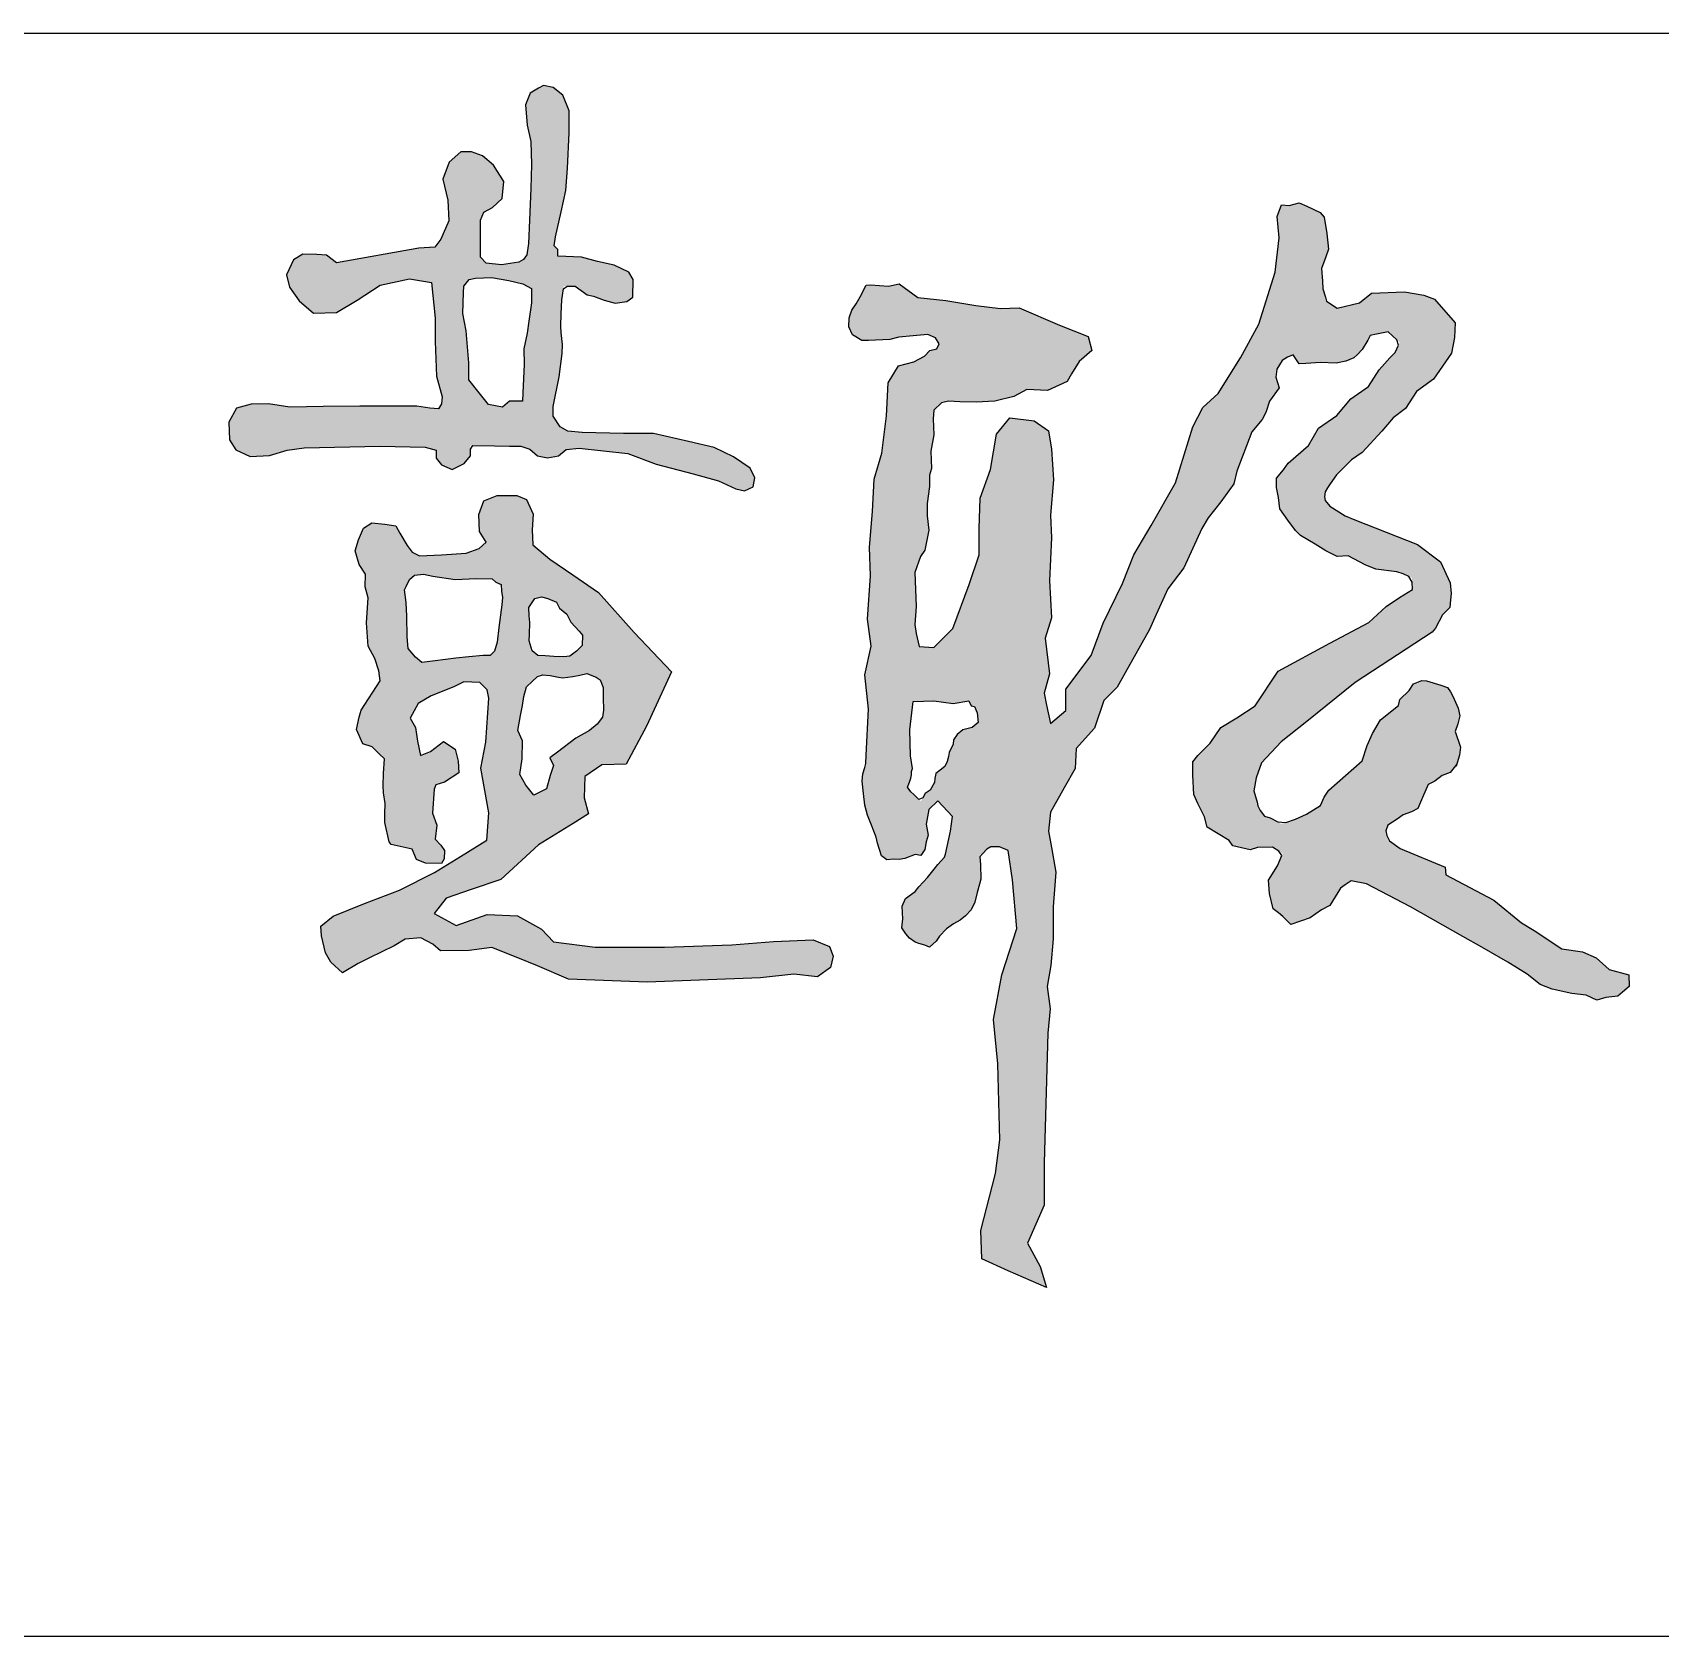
# Model space of a CAD drawing. Extents: x 343352 to 432452, y 769729 to 1078684.
# Drawn here: x 429762 to 430625, y 828488 to 829338 of the extents above; entities that cross this region are included whole.
import ezdxf

# ---------------------------------------------------------------- set-up
doc = ezdxf.new("R2010")
doc.units = 0
doc.header["$LTSCALE"] = 1000
doc.header["$MEASUREMENT"] = 0
doc.layers.add('PUB_TITLE', color=4, linetype='Continuous')

# ---------------------------------------------------------------- blocks, each defined once
blk = doc.blocks.new('A$C3D9F50CE')
h = blk.add_hatch(color=256)
h.paths.add_polyline_path([(140.95, 446.25), (148.9, 446.03), (154.89, 446.1), (159.65, 444.52), (163.66, 440.93), (169.05, 439.87), (174.85, 441.03), (178.97, 444.31), (185.76, 445.11), (211.7, 442.14), (226.6, 436.47), (246.33, 431.34), (259.75, 427.77), (268.83, 423.45), (273.45, 422.49), (278.13, 424.62), (279.04, 429.34), (276.5, 434.4), (267.72, 440.5), (257.45, 445.41), (243.75, 448.53), (225.2, 452.76), (209.32, 452.76), (187.44, 453.29), (179.84, 454.03), (175.82, 456.41), (172.1, 461.92), (172.1, 467.12), (175.22, 482.79), (176.82, 495.22), (176.95, 500), (176.32, 506.29), (176.09, 509.69), (176.19, 516.29), (176.55, 523.61), (177.7, 531), (183.69, 531), (190.04, 526.34), (193.42, 525.69), (199.13, 523.48), (204.96, 521.93), (211.06, 522.71), (214.3, 525.04), (214.48, 534.4), (212.2, 538.34), (204.31, 542.07), (195.59, 543.94), (187.09, 546.22), (174.43, 546.84), (174.43, 550.36), (172.57, 552.34), (173.29, 557.01), (176.26, 570.28), (178.79, 581.62), (179.62, 593.44), (180.49, 612.25), (180.49, 623.81), (177.21, 632.25), (172.09, 636.25), (166.98, 637.39), (164.27, 635.82), (159.82, 633.25), (157.31, 627.02), (158.16, 616.23), (160.15, 607.71), (160.52, 595.37), (160.16, 582.69), (159.45, 565.91), (158.92, 553.55), (157.77, 545.86), (153.9, 543.58), (144.68, 542.31), (136.55, 543.19), (133.55, 546.37), (133.55, 558.55), (133.55, 565.96), (135.31, 570.07), (139.83, 572.67), (144.95, 577.35), (145.81, 586.5), (140.4, 595.1), (134.57, 600.09), (128.74, 602.17), (123.04, 602.17), (116.8, 596.62), (113.46, 587.61), (116.24, 576.51), (116.66, 565.55), (112.49, 555.84), (109.3, 551.54), (100.8, 551.06), (57.08, 543.22), (51.9, 547.31), (46.78, 547.69), (39.37, 547.88), (34.25, 544.85), (30.64, 536.88), (32.16, 530.44), (37.29, 523.23), (44.88, 516.59), (57.22, 516.97), (68.03, 523.42), (80.37, 531.38), (95.93, 534.8), (107.51, 532.9), (109.4, 514), (109.4, 501.57), (110.21, 483.15), (113.71, 470.12), (111.28, 465.97), (106.57, 466.27), (99.7, 467.25), (84.32, 467.25), (69.6, 467.25), (50.09, 467.09), (32.32, 466.76), (21.01, 468.54), (11.94, 468.39), (4.17, 466.26), (0, 458.84), (0.36, 449.41), (3.81, 444.16), (11.41, 440.54), (21.62, 441.19), (31.06, 443.95), (39.96, 445.19), (80.3, 446.01), (104.21, 445.56), (109.96, 444.02), (109.96, 439.72), (112.89, 436.12), (118.44, 433.81), (124.92, 436.89), (128.15, 441.05), (128.15, 446.5)])
h.paths.add_polyline_path([(137.71, 468.24), (132.76, 474.42), (127.27, 481.28), (127.27, 490.19), (125.95, 507.2), (124.1, 516.48), (124.41, 527.61), (124.58, 530.86), (127.52, 534.38), (130.85, 535.16), (139.27, 535.55), (148.47, 533.99), (155.91, 532.23), (160.61, 529.68), (160.61, 522.06), (159.14, 512.33), (158.18, 506.03), (156.49, 497.76), (156.67, 489.46), (155.98, 474.42), (155.77, 469.99), (148.86, 469.99), (145.14, 466.69)], flags=16)
h = blk.add_hatch(color=256)
h.paths.add_polyline_path([(595.17, 215.56), (603.32, 213.97), (626.58, 201.85), (654.42, 186.16), (664.56, 180.4), (678.28, 172.45), (688.61, 166.1), (695.37, 160.73), (701.74, 158.15), (712.27, 155.97), (719.83, 154.97), (725.4, 152.39), (730.17, 153.78), (736.55, 154.43), (739.12, 156.56), (742.69, 159.54), (742.5, 165.86), (731.98, 168.69), (725.1, 174.76), (717.82, 177.99), (706.89, 179.61), (692.33, 189.31), (685.45, 193.35), (670.89, 205.47), (645.4, 218.81), (645, 222.85), (621.15, 232.74), (615.45, 236.85), (613.33, 241.62), (614.66, 245.22), (619.56, 248.38), (622.73, 250.59), (627.15, 252.17), (630.48, 253.91), (631.9, 257.39), (633.01, 259.76), (636.07, 266.73), (639.62, 268.56), (643.52, 271.42), (647.76, 273.02), (651.18, 277.52), (652.61, 282.35), (653.25, 286.45), (650.29, 294.8), (651.7, 298.85), (652.76, 303.16), (651.88, 307.13), (649.06, 313.56), (647.82, 315.93), (646.24, 318.14), (642.8, 319.37), (635.13, 321.75), (632.75, 321.84), (628.22, 320.14), (625.92, 316.56), (621.06, 311.7), (620.29, 308.63), (610.82, 300.96), (606.47, 293.81), (603.66, 287.42), (601.1, 279.23), (583.37, 263.66), (580.87, 260.07), (578.97, 255.67), (571.57, 250.97), (565.77, 248.28), (558.24, 245.86), (552.17, 248.97), (549.27, 249.97), (546, 254.1), (545.36, 257.32), (543.56, 263.3), (544.8, 270.33), (547.7, 278.19), (558.05, 289.36), (571.71, 300.12), (597.39, 320.8), (638.22, 347.42), (640, 349.52), (643.72, 356.64), (647.54, 360.59), (647.92, 364.63), (648.25, 368.03), (647.79, 373.63), (642.52, 384.82), (630.34, 394.03), (597.12, 406.98), (592.01, 409.12), (583.82, 414.34), (581.04, 417.73), (581.35, 421.95), (582.71, 423.99), (584.14, 426.07), (587.41, 430.82), (595.43, 438.84), (601.08, 442.7), (611.48, 453.98), (617.42, 461.1), (623.96, 466.15), (629.9, 475.05), (638.81, 481.58), (648.36, 495.32), (650.03, 503.67), (650.4, 511.46), (639.44, 524.08), (633.68, 526.12), (623.46, 527.98), (605.96, 527.26), (599.64, 522.07), (587.75, 519.28), (582.18, 522.99), (581.62, 525.04), (580.13, 529.49), (579.95, 533.57), (579.39, 540.25), (581.81, 546.56), (583.11, 550.46), (582.36, 558.81), (580.88, 567.53), (578.83, 569.95), (571.77, 573.29), (567.69, 575.14), (562.3, 573.66), (558.21, 574.03), (555.98, 567.92), (557.06, 556.61), (554.9, 538.29), (546.26, 510.7), (536.55, 492.92), (524.69, 474.07), (516.6, 466.53), (511.21, 456.29), (502.04, 426.67), (489.1, 404.04), (479.94, 388.42), (474, 373.34), (463.76, 352.33), (457.29, 335.09), (443.81, 317.31), (443.81, 306), (435.72, 299), (433.56, 308.69), (432.49, 315.16), (435.18, 325.39), (433.02, 344.25), (436.26, 355.02), (435.18, 374.95), (436.26, 397.58), (435.72, 409.43), (437.34, 428.28), (436.26, 444.44), (434.64, 454.14), (427.09, 459.53), (414.15, 461.14), (407.14, 452.52), (403.91, 433.67), (398.52, 418.59), (397.98, 402.43), (397.98, 388.42), (392.58, 372.8), (384.02, 349.45), (373.91, 339.35), (366.16, 339.97), (364.47, 346.71), (363.84, 351.55), (364.47, 361.02), (363.84, 379.13), (366.8, 387.63), (369.12, 391), (371.23, 401.53), (370.38, 409.11), (370.38, 415.64), (371.65, 424.69), (371.65, 430.65), (372.7, 434.23), (372.28, 443.49), (373.97, 452.18), (373.54, 460.6), (373.97, 465.23), (377.97, 469.02), (381.76, 469.87), (387.66, 469.66), (396.3, 469.44), (406.21, 469.87), (416.33, 472.39), (423.28, 476.18), (434.24, 475.55), (444.57, 480.39), (446.88, 484.39), (450.89, 490.92), (457.63, 496.82), (455.74, 504.18), (440.56, 510.29), (419.12, 519.5), (409.23, 519), (396.16, 520.68), (380.23, 523.36), (365.48, 524.86), (355.43, 532.23), (349.9, 530.89), (340.34, 531.56), (338, 531.39), (333.84, 523.3), (330.38, 518.17), (329.05, 514.19), (328.91, 509.33), (330.68, 505.13), (335.69, 502.04), (339.23, 502.04), (350.59, 502.63), (355.3, 503.95), (362.97, 504.54), (370.79, 505.28), (374.77, 503.51), (376.68, 500.42), (375.5, 497.62), (371.82, 496.88), (368.87, 493.79), (363.27, 490.84), (355.23, 488.64), (349.67, 479.66), (348.81, 462.13), (346.24, 442.46), (342.2, 428.58), (341.4, 411.47), (339.8, 392.5), (340.33, 377.26), (338.73, 354.45), (340.6, 340.01), (337.39, 324.78), (339.26, 306.6), (337.93, 282.28), (337.81, 277.54), (336.31, 272.3), (335.97, 268.46), (336.64, 261.94), (337.31, 255.76), (338.65, 250.41), (340.82, 245.23), (343.33, 238.88), (344, 235.7), (346.18, 228.85), (349.02, 226.85), (352.7, 227.18), (355.55, 227.01), (358.56, 227.52), (364.08, 229.69), (366.92, 229.02), (369.09, 232.2), (369.76, 236.37), (370.93, 239.88), (369.83, 245.74), (371.27, 253.49), (375.95, 257.98), (383.78, 249.82), (382.76, 242), (379.9, 228.57), (376.02, 224.26), (374.03, 221.87), (370.57, 217.49), (365.91, 212.43), (363.92, 209.91), (358.86, 206.19), (357.13, 202.2), (357.26, 198.61), (357.4, 195.42), (356.87, 190.64), (359.13, 187.58), (360.99, 185.32), (364.05, 183.06), (365.91, 182.4), (369.1, 181.6), (371.63, 180.54), (375.22, 183.59), (376.95, 186.25), (380.55, 190.11), (384.4, 192.76), (387.86, 194.76), (390.66, 197.02), (393.72, 200.34), (395.71, 204.33), (396.91, 209.38), (398.11, 213.9), (398.77, 216.55), (398.64, 224.26), (398.27, 228.45), (403.23, 233.71), (408.68, 233.71), (413.39, 231.79), (415.63, 216.11), (417.88, 190.36), (410.03, 165.72), (405.55, 142.21), (407.79, 118.69), (408.91, 78.38), (406.67, 60.47), (398.82, 30.23), (399.36, 15.19), (413.39, 8.96), (433.57, 0), (430.21, 11.2), (423.48, 23.52), (432.45, 43.67), (432.45, 66.07), (434.32, 134.8), (435.51, 147.83), (433.93, 159.67), (435.9, 170.73), (437.09, 184.95), (437.09, 201.92), (438.68, 220.27), (436.31, 233.3), (434.73, 241.99), (435.76, 252.12), (443.03, 264.89), (448.89, 275.19), (449.45, 285.89), (459.04, 296.59), (464.11, 311.23), (471.18, 318.39), (475.39, 325.88), (488.35, 348.97), (491.74, 356.86), (497.94, 370.38), (506.4, 381.64), (515.98, 402.48), (519.36, 408.12), (526.13, 416.57), (532.9, 426.14), (534.59, 432.9), (542.48, 453.74), (548.01, 460.24), (549.99, 463.98), (551.97, 469.92), (557.04, 476.97), (555.28, 482.69), (555.72, 486.87), (558.58, 491.5), (561.45, 493.26), (564.53, 494.58), (567.62, 489.74), (571.14, 489.96), (578.86, 490.4), (587.23, 490.18), (592.32, 491.18), (596.54, 492.98), (598.53, 494.7), (601.02, 497.37), (604.12, 502.22), (605.35, 504.82), (608.62, 505.47), (614.87, 506.72), (620.93, 501), (618.62, 495.73), (615.62, 492.98), (610.12, 486.49), (604.37, 477.75), (595.1, 471.17), (587.6, 462.43), (577.85, 455.68), (572.6, 446.44), (561.85, 437.12), (559.35, 433.63), (555.6, 429.13), (555.6, 424.14), (556.6, 418.89), (557.35, 412.9), (561.6, 406.9), (565.6, 401.41), (568.35, 398.66), (576.1, 394.16), (581.85, 390.67), (587.85, 387.67), (593.6, 387.92), (602.6, 383.18), (608.35, 380.93), (620.94, 379.34), (627.43, 376.27), (627.68, 370.17), (620.79, 365.88), (613.79, 361.11), (604.57, 352.54), (583.9, 341.73), (556.55, 326.8), (544.38, 308.46), (534.64, 302.11), (526.09, 296.94), (520.52, 288.6), (513.96, 282.05), (511.17, 278.67), (511.17, 271.72), (511.78, 261.38), (513.98, 256.73), (517.36, 249.58), (518.76, 244.01), (530.49, 237.06), (532.48, 234.28), (541.62, 232.1), (545.6, 233.29), (553.55, 233.49), (558.91, 230.02), (556.14, 223.55), (551.43, 215.95), (551.83, 209), (553.81, 200.86), (558.45, 197.22), (563.16, 192.51), (573.5, 196.09), (579.46, 200.26), (583.84, 202.64), (589.6, 211.78), (591.99, 213.57)])
h.paths.add_polyline_path([(397.42, 299.57), (394.16, 296.93), (389.26, 295.68), (386.25, 293.17), (384.37, 290.41), (384.12, 288.16), (381.98, 283.77), (381.24, 279.57), (379.72, 276.22), (377.33, 274.34), (374.95, 272.59), (374.45, 269.96), (374.2, 267.82), (371.93, 263.63), (369.29, 261.88), (367.02, 257.8), (363.27, 261.38), (361.64, 262.88), (359.88, 265.26), (361.01, 267.9), (361.76, 270.15), (362.14, 271.91), (362.14, 273.54), (362.58, 275.2), (361.55, 281.95), (361.19, 295.78), (363.01, 310.7), (373.94, 311.07), (384.14, 309.61), (392.52, 311.07), (393.78, 308.47), (395.41, 308.09), (396.92, 304.71)], flags=16)
h = blk.add_hatch(color=256)
h.paths.add_polyline_path([(108.89, 198.29), (115.37, 206.54), (128.55, 211.03), (144.32, 216.41), (164.26, 234.7), (182.69, 246.1), (190.85, 251.14), (188.52, 259.68), (188.9, 270.93), (197.84, 277.14), (210.66, 277.53), (221.53, 297.71), (234.74, 326.42), (214.93, 347.38), (196.15, 368.5), (182.49, 377.91), (170.19, 386.25), (161.24, 393.83), (160.93, 401.72), (161.39, 410.06), (157.9, 417.8), (152.74, 419.92), (142.26, 419.92), (135.28, 417.19), (132.7, 409.91), (133, 400.81), (136.49, 395.2), (132.85, 391.86), (125.86, 389.28), (112.81, 388.52), (101.12, 387.92), (97.32, 389.89), (94.59, 393.38), (90.8, 400.05), (88.67, 403.84), (82.75, 404.75), (75.92, 405.51), (71.52, 402.63), (68.78, 396.41), (67.11, 390.65), (69.24, 383.37), (72.58, 378.21), (72.4, 371.56), (73.85, 365.77), (73.06, 352.46), (73.85, 340.08), (77.47, 333.57), (79.64, 327.05), (80.37, 321.62), (70.22, 306.06), (69.1, 302.41), (67.69, 295.93), (71.16, 288.3), (76.03, 286.75), (79.79, 283), (82.57, 280.25), (82.05, 272.61), (81.97, 266.21), (82.05, 262.29), (82.89, 256.63), (82.75, 251.12), (82.75, 246.59), (85.02, 236.27), (86.15, 234.85), (97.19, 232.45), (99.6, 226.93), (104.41, 225.09), (112.77, 224.81), (114.32, 227.36), (114.49, 231.68), (112.45, 234.59), (109.54, 237.8), (110.41, 245.08), (108.08, 251.48), (109.16, 266.32), (114.48, 267.95), (121.95, 272.87), (121.59, 279.05), (120.13, 285.43), (113.93, 289.43), (107.01, 284.15), (101.73, 282.15), (100.09, 289.61), (98.99, 296.89), (96.26, 301.81), (100.45, 309.63), (107.37, 313.64), (119.4, 318.55), (124.68, 321.1), (133.06, 320.74), (137.07, 316.92), (137.98, 312.43), (136.39, 289.19), (133.74, 275.45), (137.98, 251.67), (136.88, 237.21), (122.82, 228.54), (109.18, 220.07), (90.57, 210.78), (71.97, 203.55), (55.44, 196.95), (48.82, 191.58), (49.23, 186.42), (51.3, 177.54), (54.2, 172.58), (60.4, 166.8), (68.56, 171.84), (74.7, 174.86), (87.72, 181.26), (93.51, 184.77), (101.78, 185.39), (108.18, 182.08), (112.32, 178.57), (127.41, 178.78), (139.58, 180.32), (153.28, 174.84), (163.8, 170.64), (180.2, 163.5), (221.87, 161.85), (282.01, 164.26), (299.57, 166.16), (312.26, 164.68), (319.03, 169.76), (320.51, 175.67), (318.49, 180.9), (309.88, 184.34), (288.79, 183.48), (266.83, 181.76), (231.1, 180.47), (194.35, 180.4), (172.28, 183.36), (165.82, 190.08), (153.17, 197.08), (137.02, 197.88), (120.6, 191.97)])
h.paths.add_polyline_path([(161.85, 261.13), (157.46, 266.34), (154.44, 272.09), (155.54, 280.32), (155.81, 289.91), (153.34, 295.4), (154.72, 303.35), (155.81, 308.56), (156.47, 313.38), (157.97, 318.52), (160.87, 321.31), (164.73, 325.03), (170.52, 324.42), (174.81, 323.56), (177.17, 323.24), (182.53, 323.99), (186.18, 324.63), (189.93, 325.49), (196.67, 323), (198.62, 318.2), (198.62, 312.85), (198.73, 306.2), (198.19, 302.45), (195.3, 298.7), (191.33, 295.38), (184.14, 291.31), (174.26, 283.88), (170.29, 280.77), (172.28, 276.75), (170.36, 271.55), (168.44, 264.42)], flags=16)
h.paths.add_polyline_path([(102.47, 331.42), (98.97, 334.17), (95.11, 338.77), (94.56, 345.02), (94.37, 356.04), (94, 363.21), (93.26, 370.11), (95.89, 375.36), (98.48, 377.72), (103.19, 378.19), (108.14, 377.24), (120.06, 375.34), (131.2, 376.02), (139.65, 375.68), (141.59, 374.07), (144.39, 372.79), (144.56, 369.25), (145.08, 365.81), (144.85, 361.98), (143.31, 349.94), (142.42, 342.21), (140.93, 337.45), (138.62, 335.08), (134.92, 335.08), (127.3, 334.36), (120.4, 333.7), (109.46, 332.34)], flags=16)
h.paths.add_polyline_path([(163.9, 335.04), (160.88, 337.53), (159.28, 342.85), (159.46, 346.22), (159.62, 352.55), (159.31, 356.16), (159.08, 360.5), (162.3, 365.39), (165.85, 366.28), (169.23, 365.39), (173.85, 363.44), (175.45, 360.25), (179.36, 357.05), (181.49, 352.79), (185.75, 348), (187.6, 345.92), (187.35, 340.37), (184.33, 337.35), (180.96, 334.69), (177.76, 334.33), (172.43, 334.51), (167.81, 334.87)], flags=16)
for p, q in [((159.82, 633.25), (157.31, 627.02)), ((164.27, 635.82), (159.82, 633.25)), ((166.98, 637.39), (164.27, 635.82)), ((172.09, 636.25), (166.98, 637.39)), ((177.21, 632.25), (172.09, 636.25)), ((180.49, 623.81), (177.21, 632.25)), ((157.31, 627.02), (158.16, 616.23)), ((180.49, 612.25), (180.49, 623.81)), ((158.16, 616.23), (160.15, 607.71)), ((160.15, 607.71), (160.52, 595.37)), ((179.62, 593.44), (180.49, 612.25)), ((116.8, 596.62), (113.46, 587.61)), ((123.04, 602.17), (116.8, 596.62)), ((128.74, 602.17), (123.04, 602.17)), ((134.57, 600.09), (128.74, 602.17)), ((140.4, 595.1), (134.57, 600.09)), ((113.46, 587.61), (116.24, 576.51)), ((145.81, 586.5), (140.4, 595.1)), ((160.52, 595.37), (160.16, 582.69)), ((178.79, 581.62), (179.62, 593.44)), ((144.95, 577.35), (145.81, 586.5)), ((160.16, 582.69), (159.45, 565.91)), ((176.26, 570.28), (178.79, 581.62)), ((116.24, 576.51), (116.66, 565.55)), ((133.55, 565.96), (135.31, 570.07)), ((135.31, 570.07), (139.83, 572.67)), ((139.83, 572.67), (144.95, 577.35)), ((173.29, 557.01), (176.26, 570.28)), ((555.98, 567.92), (558.21, 574.03)), ((558.21, 574.03), (562.3, 573.66)), ((562.3, 573.66), (567.69, 575.14)), ((567.69, 575.14), (571.77, 573.29)), ((571.77, 573.29), (578.83, 569.95)), ((578.83, 569.95), (580.88, 567.53)), ((116.66, 565.55), (112.49, 555.84)), ((133.55, 558.55), (133.55, 565.96)), ((159.45, 565.91), (158.92, 553.55)), ((557.06, 556.61), (555.98, 567.92)), ((555.98, 567.92), (555.98, 567.92)), ((580.88, 567.53), (582.36, 558.81)), ((112.49, 555.84), (109.3, 551.54)), ((133.55, 546.37), (133.55, 558.55)), ((158.92, 553.55), (158.01, 547.48)), ((172.57, 552.34), (173.29, 557.01)), ((554.9, 538.29), (557.06, 556.61)), ((582.36, 558.81), (583.11, 550.46)), ((34.25, 544.85), (30.64, 536.88)), ((39.37, 547.88), (34.25, 544.85)), ((46.78, 547.69), (39.37, 547.88)), ((51.9, 547.31), (46.78, 547.69)), ((57.08, 543.22), (51.9, 547.31)), ((100.8, 551.06), (57.08, 543.22)), ((109.3, 551.54), (100.8, 551.06)), ((136.55, 543.19), (133.55, 546.37)), ((156.3, 544.99), (153.9, 543.58)), ((158.01, 547.48), (156.3, 544.99)), ((174.43, 550.36), (172.57, 552.34)), ((174.43, 546.84), (174.43, 550.36)), ((187.09, 546.22), (174.43, 546.84)), ((195.59, 543.94), (187.09, 546.22)), ((204.31, 542.07), (195.59, 543.94)), ((581.81, 546.56), (579.39, 540.25)), ((583.11, 550.46), (581.81, 546.56)), ((30.64, 536.88), (32.16, 530.44)), ((130.85, 535.16), (139.27, 535.55)), ((144.68, 542.31), (136.55, 543.19)), ((139.27, 535.55), (148.47, 533.99)), ((153.9, 543.58), (144.68, 542.31)), ((212.2, 538.34), (204.31, 542.07)), ((214.48, 534.4), (212.2, 538.34)), ((546.26, 510.7), (554.9, 538.29)), ((579.39, 540.25), (579.95, 533.57)), ((32.16, 530.44), (37.29, 523.23)), ((68.03, 523.42), (80.37, 531.38)), ((80.37, 531.38), (95.93, 534.8)), ((95.93, 534.8), (107.51, 532.9)), ((107.51, 532.9), (109.4, 514)), ((124.1, 516.48), (124.41, 527.61)), ((124.41, 527.61), (124.58, 530.86)), ((124.58, 530.86), (127.52, 534.38)), ((127.52, 534.38), (130.85, 535.16)), ((148.47, 533.99), (155.91, 532.23)), ((155.91, 532.23), (160.61, 529.68)), ((160.61, 529.68), (160.61, 522.06)), ((176.55, 523.61), (177.46, 529.45)), ((177.46, 529.45), (179.54, 531)), ((179.54, 531), (183.69, 531)), ((183.69, 531), (190.04, 526.34)), ((214.3, 525.04), (214.48, 534.4)), ((334.81, 525.2), (338, 531.39)), ((338, 531.39), (340.34, 531.56)), ((340.34, 531.56), (349.9, 530.89)), ((349.9, 530.89), (355.43, 532.23)), ((355.43, 532.23), (365.48, 524.86)), ((579.95, 533.57), (580.13, 529.49)), ((580.13, 529.49), (581.62, 525.04)), ((599.64, 522.07), (605.96, 527.26)), ((605.96, 527.26), (623.46, 527.98)), ((623.46, 527.98), (633.68, 526.12)), ((37.29, 523.23), (44.88, 516.59)), ((57.22, 516.97), (68.03, 523.42)), ((160.61, 522.06), (159.14, 512.33)), ((176.19, 516.29), (176.55, 523.61)), ((190.04, 526.34), (193.42, 525.69)), ((193.42, 525.69), (199.13, 523.48)), ((199.13, 523.48), (204.96, 521.93)), ((204.96, 521.93), (211.06, 522.71)), ((211.06, 522.71), (214.3, 525.04)), ((329.05, 514.19), (330.38, 518.17)), ((330.38, 518.17), (332.63, 521.51)), ((332.63, 521.51), (334.81, 525.2)), ((365.48, 524.86), (380.23, 523.36)), ((380.23, 523.36), (396.16, 520.68)), ((396.16, 520.68), (409.23, 519)), ((409.23, 519), (419.12, 519.5)), ((419.12, 519.5), (440.56, 510.29)), ((581.62, 525.04), (582.18, 522.99)), ((582.18, 522.99), (582.18, 522.99)), ((582.18, 522.99), (587.75, 519.28)), ((587.75, 519.28), (599.64, 522.07)), ((587.75, 519.28), (587.75, 519.28)), ((633.68, 526.12), (639.44, 524.08)), ((639.44, 524.08), (650.4, 511.46)), ((44.88, 516.59), (57.22, 516.97)), ((109.4, 514), (109.4, 501.57)), ((125.95, 507.2), (124.1, 516.48)), ((159.14, 512.33), (158.18, 506.03)), ((176.09, 509.69), (176.19, 516.29)), ((176.32, 506.29), (176.09, 509.69)), ((328.91, 509.33), (329.05, 514.19)), ((330.68, 505.13), (328.91, 509.33)), ((440.56, 510.29), (455.74, 504.18)), ((536.55, 492.92), (546.26, 510.7)), ((650.4, 511.46), (650.03, 503.67)), ((109.4, 501.57), (110.21, 483.15)), ((127.27, 490.19), (125.95, 507.2)), ((158.18, 506.03), (156.49, 497.76)), ((158.18, 506.03), (158.18, 506.03)), ((176.95, 500), (176.32, 506.29)), ((335.69, 502.04), (330.68, 505.13)), ((339.23, 502.04), (335.69, 502.04)), ((350.59, 502.63), (339.23, 502.04)), ((355.3, 503.95), (350.59, 502.63)), ((362.97, 504.54), (355.3, 503.95)), ((370.79, 505.28), (362.97, 504.54)), ((374.77, 503.51), (370.79, 505.28)), ((376.68, 500.42), (374.77, 503.51)), ((455.74, 504.18), (457.63, 496.82)), ((604.12, 502.22), (601.02, 497.37)), ((605.35, 504.82), (604.12, 502.22)), ((604.12, 502.22), (604.12, 502.22)), ((608.62, 505.47), (605.35, 504.82)), ((614.87, 506.72), (608.62, 505.47)), ((619.37, 502.47), (614.87, 506.72)), ((614.87, 506.72), (614.87, 506.72)), ((620.37, 499.73), (619.37, 502.47)), ((619.37, 502.47), (619.37, 502.47)), ((650.03, 503.67), (648.36, 495.32)), ((156.49, 497.76), (156.67, 489.46)), ((175.22, 482.79), (176.82, 495.22)), ((176.82, 495.22), (176.95, 500)), ((176.82, 495.22), (176.82, 495.22)), ((176.82, 495.22), (176.82, 495.22)), ((176.82, 495.22), (176.82, 495.22)), ((176.82, 495.22), (176.82, 495.22)), ((176.82, 495.22), (176.82, 495.22)), ((176.82, 495.22), (176.82, 495.22)), ((176.82, 495.22), (176.82, 495.22)), ((176.82, 495.22), (176.82, 495.22)), ((176.82, 495.22), (176.82, 495.22)), ((363.27, 490.84), (368.87, 493.79)), ((368.87, 493.79), (371.82, 496.88)), ((371.82, 496.88), (375.5, 497.62)), ((375.5, 497.62), (376.68, 500.42)), ((457.63, 496.82), (450.89, 490.92)), ((524.69, 474.07), (536.55, 492.92)), ((561.45, 493.26), (558.58, 491.5)), ((564.53, 494.58), (561.45, 493.26)), ((567.62, 489.74), (564.53, 494.58)), ((596.54, 492.98), (592.32, 491.18)), ((598.53, 494.7), (596.54, 492.98)), ((601.02, 497.37), (598.53, 494.7)), ((610.12, 486.49), (615.62, 492.98)), ((615.62, 492.98), (618.62, 495.73)), ((618.62, 495.73), (620.37, 499.73)), ((648.36, 495.32), (638.81, 481.58)), ((127.27, 481.28), (127.27, 490.19)), ((156.67, 489.46), (155.98, 474.42)), ((156.67, 489.46), (156.67, 489.46)), ((349.67, 479.66), (355.23, 488.64)), ((355.23, 488.64), (363.27, 490.84)), ((446.88, 484.39), (444.57, 480.39)), ((450.89, 490.92), (446.88, 484.39)), ((555.72, 486.87), (555.28, 482.69)), ((558.58, 491.5), (555.72, 486.87)), ((571.14, 489.96), (567.62, 489.74)), ((578.86, 490.4), (571.14, 489.96)), ((587.23, 490.18), (578.86, 490.4)), ((592.32, 491.18), (587.23, 490.18)), ((604.37, 477.75), (610.12, 486.49)), ((110.21, 483.15), (113.15, 472.19)), ((132.76, 474.42), (127.27, 481.28)), ((172.1, 467.12), (175.22, 482.79)), ((175.22, 482.79), (175.22, 482.79)), ((175.22, 482.79), (175.22, 482.79)), ((175.22, 482.79), (175.22, 482.79)), ((175.22, 482.79), (175.22, 482.79)), ((175.22, 482.79), (175.22, 482.79)), ((348.81, 462.13), (349.67, 479.66)), ((423.28, 476.18), (416.33, 472.39)), ((434.24, 475.55), (423.28, 476.18)), ((444.57, 480.39), (434.24, 475.55)), ((557.04, 476.97), (551.97, 469.92)), ((555.28, 482.69), (557.04, 476.97)), ((557.04, 476.97), (557.04, 476.97)), ((595.1, 471.17), (604.37, 477.75)), ((629.9, 475.05), (623.96, 466.15)), ((638.81, 481.58), (629.9, 475.05)), ((4.17, 466.26), (0, 458.84)), ((11.94, 468.39), (4.17, 466.26)), ((21.01, 468.54), (11.94, 468.39)), ((32.32, 466.76), (21.01, 468.54)), ((50.09, 467.09), (32.32, 466.76)), ((69.6, 467.25), (50.09, 467.09)), ((84.32, 467.25), (69.6, 467.25)), ((99.7, 467.25), (84.32, 467.25)), ((106.57, 466.27), (99.7, 467.25)), ((111.28, 465.97), (106.57, 466.27)), ((112.78, 468.53), (111.28, 465.97)), ((113.15, 472.19), (112.78, 468.53)), ((137.71, 468.24), (132.76, 474.42)), ((145.14, 466.69), (137.71, 468.24)), ((148.86, 469.99), (145.14, 466.69)), ((155.77, 469.99), (148.86, 469.99)), ((155.98, 474.42), (155.77, 469.99)), ((172.1, 461.92), (172.1, 467.12)), ((377.97, 469.02), (373.97, 465.23)), ((381.76, 469.87), (377.97, 469.02)), ((387.66, 469.66), (381.76, 469.87)), ((396.3, 469.44), (387.66, 469.66)), ((406.21, 469.87), (396.3, 469.44)), ((416.33, 472.39), (406.21, 469.87)), ((511.21, 456.29), (516.6, 466.53)), ((516.6, 466.53), (524.69, 474.07)), ((551.97, 469.92), (549.99, 463.98)), ((587.6, 462.43), (595.1, 471.17)), ((0, 458.84), (0.36, 449.41)), ((175.82, 456.41), (172.1, 461.92)), ((346.24, 442.46), (348.81, 462.13)), ((373.97, 465.23), (373.54, 460.6)), ((373.54, 460.6), (373.97, 452.18)), ((407.14, 452.52), (414.15, 461.14)), ((414.15, 461.14), (427.09, 459.53)), ((427.09, 459.53), (434.64, 454.14)), ((548.01, 460.24), (542.48, 453.74)), ((549.99, 463.98), (548.01, 460.24)), ((577.85, 455.68), (587.6, 462.43)), ((617.42, 461.1), (611.48, 453.98)), ((623.96, 466.15), (617.42, 461.1)), ((0.36, 449.41), (3.81, 444.16)), ((179.84, 454.03), (175.82, 456.41)), ((187.44, 453.29), (179.84, 454.03)), ((209.32, 452.76), (187.44, 453.29)), ((225.2, 452.76), (209.32, 452.76)), ((243.75, 448.53), (225.2, 452.76)), ((373.97, 452.18), (372.28, 443.49)), ((403.91, 433.67), (407.14, 452.52)), ((407.14, 452.52), (407.14, 452.52)), ((434.64, 454.14), (436.26, 444.44)), ((502.04, 426.67), (511.21, 456.29)), ((542.48, 453.74), (534.59, 432.9)), ((572.6, 446.44), (577.85, 455.68)), ((611.48, 453.98), (601.08, 442.7)), ((3.81, 444.16), (11.41, 440.54)), ((11.41, 440.54), (21.62, 441.19)), ((21.62, 441.19), (31.06, 443.95)), ((31.06, 443.95), (39.96, 445.19)), ((39.96, 445.19), (80.3, 446.01)), ((80.3, 446.01), (104.21, 445.56)), ((104.21, 445.56), (109.96, 444.02)), ((109.96, 444.02), (109.96, 439.72)), ((124.92, 436.89), (128.15, 441.05)), ((128.15, 444.44), (129.47, 446.47)), ((128.15, 441.05), (128.15, 444.44)), ((129.47, 446.47), (140.95, 446.25)), ((140.95, 446.25), (148.9, 446.03)), ((148.9, 446.03), (154.89, 446.1)), ((154.89, 446.1), (159.65, 444.52)), ((159.65, 444.52), (163.66, 440.93)), ((163.66, 440.93), (169.05, 439.87)), ((169.05, 439.87), (174.85, 441.03)), ((174.85, 441.03), (178.97, 444.31)), ((178.97, 444.31), (185.76, 445.11)), ((185.76, 445.11), (211.7, 442.14)), ((211.7, 442.14), (226.6, 436.47)), ((257.45, 445.41), (243.75, 448.53)), ((267.72, 440.5), (257.45, 445.41)), ((276.5, 434.4), (267.72, 440.5)), ((342.2, 428.58), (346.24, 442.46)), ((372.28, 443.49), (372.7, 434.23)), ((436.26, 444.44), (437.34, 428.28)), ((561.85, 437.12), (572.6, 446.44)), ((601.08, 442.7), (595.43, 438.84)), ((109.96, 439.72), (112.89, 436.12)), ((112.89, 436.12), (118.44, 433.81)), ((118.44, 433.81), (124.92, 436.89)), ((226.6, 436.47), (246.33, 431.34)), ((279.04, 429.34), (276.5, 434.4)), ((372.7, 434.23), (371.65, 430.65)), ((398.52, 418.59), (403.91, 433.67)), ((534.59, 432.9), (532.9, 426.14)), ((555.6, 429.13), (559.35, 433.63)), ((559.35, 433.63), (561.85, 437.12)), ((595.43, 438.84), (587.41, 430.82)), ((246.33, 431.34), (259.75, 427.77)), ((259.75, 427.77), (268.83, 423.45)), ((268.83, 423.45), (273.45, 422.49)), ((273.45, 422.49), (278.13, 424.62)), ((278.13, 424.62), (279.04, 429.34)), ((341.4, 411.47), (342.2, 428.58)), ((371.65, 424.69), (370.38, 415.64)), ((371.65, 430.65), (371.65, 424.69)), ((437.34, 428.28), (435.72, 409.43)), ((489.1, 404.04), (502.04, 426.67)), ((532.9, 426.14), (526.13, 416.57)), ((555.6, 424.14), (555.6, 429.13)), ((556.6, 418.89), (555.6, 424.14)), ((582.71, 423.99), (581.35, 421.95)), ((584.14, 426.07), (582.71, 423.99)), ((587.41, 430.82), (584.14, 426.07)), ((587.41, 430.82), (587.41, 430.82)), ((132.7, 409.91), (135.28, 417.19)), ((135.28, 417.19), (142.26, 419.92)), ((142.26, 419.92), (152.74, 419.92)), ((152.74, 419.92), (157.9, 417.8)), ((157.9, 417.8), (161.39, 410.06)), ((370.38, 415.64), (370.38, 409.11)), ((397.98, 402.43), (398.52, 418.59)), ((526.13, 416.57), (519.36, 408.12)), ((557.35, 412.9), (556.6, 418.89)), ((581.35, 421.95), (581.15, 419.18)), ((581.15, 419.18), (581.35, 417.34)), ((581.35, 417.34), (583.82, 414.34)), ((133, 400.81), (132.7, 409.91)), ((161.39, 410.06), (160.93, 401.72)), ((339.8, 392.5), (341.4, 411.47)), ((370.38, 409.11), (371.23, 401.53)), ((435.72, 409.43), (436.26, 397.58)), ((519.36, 408.12), (515.98, 402.48)), ((561.6, 406.9), (557.35, 412.9)), ((565.6, 401.41), (561.6, 406.9)), ((583.82, 414.34), (592.01, 409.12)), ((592.01, 409.12), (597.12, 406.98)), ((597.12, 406.98), (630.34, 394.03)), ((68.78, 396.41), (71.52, 402.63)), ((71.52, 402.63), (75.92, 405.51)), ((75.92, 405.51), (82.75, 404.75)), ((82.75, 404.75), (88.67, 403.84)), ((88.67, 403.84), (90.8, 400.05)), ((90.8, 400.05), (94.59, 393.38)), ((136.49, 395.2), (133, 400.81)), ((160.93, 401.72), (161.24, 393.83)), ((371.23, 401.53), (369.12, 391)), ((397.98, 388.42), (397.98, 402.43)), ((436.26, 397.58), (435.18, 374.95)), ((479.94, 388.42), (489.1, 404.04)), ((515.98, 402.48), (506.4, 381.64)), ((568.35, 398.66), (565.6, 401.41)), ((576.1, 394.16), (568.35, 398.66)), ((67.11, 390.65), (68.78, 396.41)), ((69.24, 383.37), (67.11, 390.65)), ((94.59, 393.38), (97.32, 389.89)), ((97.32, 389.89), (101.12, 387.92)), ((101.12, 387.92), (112.81, 388.52)), ((112.81, 388.52), (125.86, 389.28)), ((125.86, 389.28), (132.85, 391.86)), ((132.85, 391.86), (136.49, 395.2)), ((161.24, 393.83), (170.19, 386.25)), ((340.33, 377.26), (339.8, 392.5)), ((369.12, 391), (366.8, 387.63)), ((581.85, 390.67), (576.1, 394.16)), ((587.85, 387.67), (581.85, 390.67)), ((630.34, 394.03), (642.52, 384.82)), ((72.58, 378.21), (69.24, 383.37)), ((170.19, 386.25), (182.49, 377.91)), ((366.8, 387.63), (363.84, 379.13)), ((392.58, 372.8), (397.98, 388.42)), ((474, 373.34), (479.94, 388.42)), ((506.4, 381.64), (497.94, 370.38)), ((506.4, 381.64), (506.4, 381.64)), ((593.6, 387.92), (587.85, 387.67)), ((602.6, 383.18), (593.6, 387.92)), ((608.35, 380.93), (602.6, 383.18)), ((619.4, 379.54), (608.35, 380.93)), ((642.52, 384.82), (647.79, 373.63)), ((72.4, 371.56), (72.58, 378.21)), ((73.85, 365.77), (72.4, 371.56)), ((93.27, 370.01), (94.09, 371.77)), ((94.09, 371.77), (95.89, 375.36)), ((95.89, 375.36), (98.48, 377.72)), ((98.48, 377.72), (103.19, 378.19)), ((103.19, 378.19), (108.14, 377.24)), ((108.14, 377.24), (120.06, 375.34)), ((120.06, 375.34), (131.2, 376.02)), ((131.2, 376.02), (139.65, 375.68)), ((139.65, 375.68), (141.59, 374.07)), ((141.59, 374.07), (144.39, 372.79)), ((144.39, 372.79), (144.56, 369.25)), ((182.49, 377.91), (196.15, 368.5)), ((338.73, 354.45), (340.33, 377.26)), ((363.84, 379.13), (364.47, 361.02)), ((384.02, 349.45), (392.58, 372.8)), ((435.18, 374.95), (436.26, 355.02)), ((463.76, 352.33), (474, 373.34)), ((622.84, 378.44), (619.4, 379.54)), ((625.8, 377.04), (622.84, 378.44)), ((627.52, 373.91), (625.8, 377.04)), ((627.68, 370.17), (627.52, 373.91)), ((647.79, 373.63), (648.25, 368.03)), ((73.06, 352.46), (73.85, 365.77)), ((94, 363.21), (93.27, 370.01)), ((94.37, 356.04), (94, 363.21)), ((144.56, 369.25), (145.08, 365.81)), ((145.08, 365.81), (144.85, 361.98)), ((159.08, 360.5), (162.3, 365.39)), ((162.3, 365.39), (165.85, 366.28)), ((165.85, 366.28), (169.23, 365.39)), ((169.23, 365.39), (173.85, 363.44)), ((173.85, 363.44), (175.45, 360.25)), ((196.15, 368.5), (214.93, 347.38)), ((497.94, 370.38), (491.74, 356.86)), ((613.79, 361.11), (620.79, 365.88)), ((620.79, 365.88), (627.68, 370.17)), ((647.92, 364.63), (647.54, 360.59)), ((648.25, 368.03), (647.92, 364.63)), ((94.56, 345.02), (94.37, 356.04)), ((144.85, 361.98), (143.31, 349.94)), ((159.31, 356.16), (159.08, 360.5)), ((159.62, 352.55), (159.31, 356.16)), ((175.45, 360.25), (179.36, 357.05)), ((179.36, 357.05), (181.49, 352.79)), ((340.6, 340.01), (338.73, 354.45)), ((364.47, 361.02), (363.84, 351.55)), ((436.26, 355.02), (433.02, 344.25)), ((491.74, 356.86), (488.35, 348.97)), ((604.57, 352.54), (613.79, 361.11)), ((643.72, 356.64), (640, 349.52)), ((647.54, 360.59), (643.72, 356.64)), ((73.85, 340.08), (73.06, 352.46)), ((143.31, 349.94), (142.42, 342.21)), ((159.28, 342.85), (159.46, 346.22)), ((159.46, 346.22), (159.62, 352.55)), ((181.49, 352.79), (185.75, 348)), ((185.75, 348), (187.6, 345.92)), ((187.6, 345.92), (187.35, 340.37)), ((214.93, 347.38), (234.74, 326.42)), ((363.84, 351.55), (364.47, 346.71)), ((364.47, 346.71), (366.16, 339.97)), ((373.91, 339.35), (384.02, 349.45)), ((457.29, 335.09), (463.76, 352.33)), ((488.35, 348.97), (475.39, 325.88)), ((583.9, 341.73), (604.57, 352.54)), ((638.22, 347.42), (597.39, 320.8)), ((640, 349.52), (638.22, 347.42)), ((77.47, 333.57), (73.85, 340.08)), ((95.11, 338.77), (94.56, 345.02)), ((98.97, 334.17), (95.11, 338.77)), ((140.93, 337.45), (138.62, 335.08)), ((142.42, 342.21), (140.93, 337.45)), ((160.88, 337.53), (159.28, 342.85)), ((163.9, 335.04), (160.88, 337.53)), ((184.33, 337.35), (180.96, 334.69)), ((187.35, 340.37), (184.33, 337.35)), ((187.35, 340.37), (187.35, 340.37)), ((337.39, 324.78), (340.6, 340.01)), ((366.16, 339.97), (366.16, 339.97)), ((366.16, 339.97), (373.91, 339.35)), ((433.02, 344.25), (435.18, 325.39)), ((556.55, 326.8), (583.9, 341.73)), ((79.64, 327.05), (77.47, 333.57)), ((102.47, 331.42), (98.97, 334.17)), ((109.46, 332.34), (102.47, 331.42)), ((120.4, 333.7), (109.46, 332.34)), ((127.3, 334.36), (120.4, 333.7)), ((134.92, 335.08), (127.3, 334.36)), ((138.62, 335.08), (134.92, 335.08)), ((167.81, 334.87), (163.9, 335.04)), ((172.43, 334.51), (167.81, 334.87)), ((177.76, 334.33), (172.43, 334.51)), ((180.96, 334.69), (177.76, 334.33)), ((443.81, 317.31), (457.29, 335.09)), ((70.22, 306.06), (80.37, 321.62)), ((80.37, 321.62), (79.64, 327.05)), ((124.68, 321.1), (119.4, 318.55)), ((133.06, 320.74), (124.68, 321.1)), ((137.07, 316.92), (133.06, 320.74)), ((157.97, 318.52), (160.87, 321.31)), ((160.87, 321.31), (163.66, 324)), ((163.66, 324), (166.44, 324.85)), ((166.44, 324.85), (170.52, 324.42)), ((170.52, 324.42), (174.81, 323.56)), ((174.81, 323.56), (177.17, 323.24)), ((177.17, 323.24), (182.53, 323.99)), ((182.53, 323.99), (186.18, 324.63)), ((186.18, 324.63), (189.93, 325.49)), ((189.93, 325.49), (194.87, 323.67)), ((194.87, 323.67), (197.01, 322.17)), ((197.01, 322.17), (198.62, 318.2)), ((234.74, 326.42), (221.53, 297.71)), ((339.26, 306.6), (337.39, 324.78)), ((435.18, 325.39), (432.49, 315.16)), ((475.39, 325.88), (471.18, 318.39)), ((544.38, 308.46), (556.55, 326.8)), ((597.39, 320.8), (571.71, 300.12)), ((625.92, 316.56), (628.22, 320.14)), ((628.22, 320.14), (632.75, 321.84)), ((632.75, 321.84), (635.13, 321.75)), ((635.13, 321.75), (642.8, 319.37)), ((107.37, 313.64), (100.45, 309.63)), ((119.4, 318.55), (107.37, 313.64)), ((136.39, 289.19), (137.98, 312.43)), ((137.98, 312.43), (137.07, 316.92)), ((155.81, 308.56), (156.47, 313.38)), ((156.47, 313.38), (157.97, 318.52)), ((198.62, 318.2), (198.62, 312.85)), ((198.62, 312.85), (198.73, 306.2)), ((363.01, 310.7), (373.94, 311.07)), ((373.94, 311.07), (384.14, 309.61)), ((384.14, 309.61), (392.52, 311.07)), ((392.52, 311.07), (393.78, 308.47)), ((432.49, 315.16), (433.56, 308.69)), ((443.81, 306), (443.81, 317.31)), ((464.11, 311.23), (459.04, 296.59)), ((471.18, 318.39), (464.11, 311.23)), ((620.29, 308.63), (621.06, 311.7)), ((621.06, 311.7), (625.92, 316.56)), ((642.8, 319.37), (646.24, 318.14)), ((646.24, 318.14), (647.82, 315.93)), ((647.82, 315.93), (649.06, 313.56)), ((649.06, 313.56), (651.88, 307.13)), ((67.69, 295.93), (69.1, 302.41)), ((69.1, 302.41), (70.22, 306.06)), ((100.45, 309.63), (96.26, 301.81)), ((153.34, 295.4), (154.72, 303.35)), ((154.72, 303.35), (155.81, 308.56)), ((198.19, 302.45), (195.3, 298.7)), ((198.73, 306.2), (198.19, 302.45)), ((337.93, 282.28), (339.26, 306.6)), ((361.19, 295.78), (363.01, 310.7)), ((363.01, 310.7), (363.01, 310.7)), ((393.78, 308.47), (395.41, 308.09)), ((395.41, 308.09), (396.92, 304.71)), ((396.92, 304.71), (397.42, 299.57)), ((433.56, 308.69), (435.72, 299)), ((435.72, 299), (443.81, 306)), ((534.64, 302.11), (544.38, 308.46)), ((610.82, 300.96), (620.29, 308.63)), ((652.76, 303.16), (651.7, 298.85)), ((651.88, 307.13), (652.76, 303.16)), ((71.16, 288.3), (67.69, 295.93)), ((96.26, 301.81), (98.99, 296.89)), ((98.99, 296.89), (100.09, 289.61)), ((155.81, 289.91), (153.34, 295.4)), ((191.33, 295.38), (184.14, 291.31)), ((195.3, 298.7), (191.33, 295.38)), ((221.53, 297.71), (210.66, 277.53)), ((361.55, 281.95), (361.19, 295.78)), ((389.26, 295.68), (386.25, 293.17)), ((394.16, 296.93), (389.26, 295.68)), ((397.42, 299.57), (394.16, 296.93)), ((435.72, 299), (435.72, 299)), ((459.04, 296.59), (449.45, 285.89)), ((459.04, 296.59), (459.04, 296.59)), ((520.52, 288.6), (526.09, 296.94)), ((526.09, 296.94), (534.64, 302.11)), ((571.71, 300.12), (558.05, 289.36)), ((603.66, 287.42), (606.47, 293.81)), ((606.47, 293.81), (610.82, 300.96)), ((651.7, 298.85), (650.29, 294.8)), ((650.29, 294.8), (653.25, 286.45)), ((76.03, 286.75), (71.16, 288.3)), ((79.79, 283), (76.03, 286.75)), ((100.09, 289.61), (101.73, 282.15)), ((107.01, 284.15), (113.93, 289.43)), ((113.93, 289.43), (120.13, 285.43)), ((120.13, 285.43), (121.59, 279.05)), ((133.74, 275.45), (136.39, 289.19)), ((155.54, 280.32), (155.81, 289.91)), ((184.14, 291.31), (174.26, 283.88)), ((384.12, 288.16), (381.98, 283.77)), ((384.37, 290.41), (384.12, 288.16)), ((386.25, 293.17), (384.37, 290.41)), ((449.45, 285.89), (448.89, 275.19)), ((513.96, 282.05), (520.52, 288.6)), ((558.05, 289.36), (547.7, 278.19)), ((601.1, 279.23), (603.66, 287.42)), ((653.25, 286.45), (652.61, 282.35)), ((82.57, 280.25), (79.79, 283)), ((82.05, 272.61), (82.57, 280.25)), ((101.73, 282.15), (107.01, 284.15)), ((121.59, 279.05), (121.95, 272.87)), ((154.44, 272.09), (155.54, 280.32)), ((174.26, 283.88), (170.29, 280.77)), ((170.29, 280.77), (172.28, 276.75)), ((172.28, 276.75), (170.36, 271.55)), ((197.84, 277.14), (188.9, 270.93)), ((210.66, 277.53), (197.84, 277.14)), ((337.31, 275.81), (337.81, 277.82)), ((337.81, 277.82), (337.93, 282.28)), ((362.58, 275.2), (361.55, 281.95)), ((380.97, 278.98), (379.72, 276.22)), ((381.61, 281.64), (380.97, 278.98)), ((381.98, 283.77), (381.61, 281.64)), ((511.17, 278.67), (513.96, 282.05)), ((511.17, 271.72), (511.17, 278.67)), ((547.7, 278.19), (544.8, 270.33)), ((583.37, 263.66), (601.1, 279.23)), ((651.18, 277.52), (647.76, 273.02)), ((652.61, 282.35), (650.87, 276.5)), ((650.87, 276.5), (651.18, 277.52)), ((81.97, 266.21), (82.05, 272.61)), ((82.05, 272.61), (82.05, 272.61)), ((114.48, 267.95), (109.74, 266.49)), ((121.95, 272.87), (114.48, 267.95)), ((137.98, 251.67), (133.74, 275.45)), ((157.46, 266.34), (154.44, 272.09)), ((170.36, 271.55), (168.44, 264.42)), ((188.9, 270.93), (188.52, 259.68)), ((335.97, 268.46), (336.31, 272.3)), ((336.64, 261.94), (335.97, 268.46)), ((336.31, 272.3), (337.31, 275.81)), ((359.88, 265.26), (361.01, 267.9)), ((361.01, 267.9), (361.76, 270.15)), ((361.76, 270.15), (362.14, 271.91)), ((362.14, 273.54), (362.58, 275.2)), ((362.14, 271.91), (362.14, 273.54)), ((374.2, 267.82), (371.93, 263.63)), ((374.45, 269.96), (374.2, 267.82)), ((374.95, 272.59), (374.45, 269.96)), ((377.33, 274.34), (374.95, 272.59)), ((379.72, 276.22), (377.33, 274.34)), ((448.89, 275.19), (443.03, 264.89)), ((511.78, 261.38), (511.17, 271.72)), ((544.8, 270.33), (543.56, 263.3)), ((639.62, 268.56), (636.07, 266.73)), ((643.52, 271.42), (639.62, 268.56)), ((647.76, 273.02), (643.52, 271.42)), ((82.05, 262.29), (81.97, 266.21)), ((82.89, 256.63), (82.05, 262.29)), ((109.01, 264.31), (108.08, 251.48)), ((109.74, 266.49), (109.01, 264.31)), ((161.85, 261.13), (157.46, 266.34)), ((168.44, 264.42), (161.85, 261.13)), ((188.52, 259.68), (190.85, 251.14)), ((337.31, 255.76), (336.64, 261.94)), ((361.64, 262.88), (359.88, 265.26)), ((363.27, 261.38), (361.64, 262.88)), ((366.03, 258.74), (363.27, 261.38)), ((368.04, 259.62), (366.03, 258.74)), ((369.29, 261.88), (368.04, 259.62)), ((371.93, 263.63), (369.29, 261.88)), ((371.93, 263.63), (371.93, 263.63)), ((443.03, 264.89), (435.76, 252.12)), ((513.98, 256.73), (511.78, 261.38)), ((543.56, 263.3), (545.36, 257.32)), ((578.97, 255.67), (580.87, 260.07)), ((580.87, 260.07), (583.37, 263.66)), ((633.01, 259.76), (631.9, 257.39)), ((636.07, 266.73), (633.01, 259.76)), ((82.75, 251.12), (82.89, 256.63)), ((82.75, 246.59), (82.75, 251.12)), ((108.08, 251.48), (110.41, 245.08)), ((136.88, 237.21), (137.98, 251.67)), ((190.85, 251.14), (182.69, 246.1)), ((338.65, 250.41), (337.31, 255.76)), ((340.82, 245.23), (338.65, 250.41)), ((371.27, 253.49), (369.83, 245.74)), ((375.95, 257.98), (371.27, 253.49)), ((371.27, 253.49), (371.27, 253.49)), ((383.78, 249.82), (375.95, 257.98)), ((435.76, 252.12), (434.73, 241.99)), ((517.36, 249.58), (513.98, 256.73)), ((545.36, 257.32), (545.76, 255.32)), ((545.76, 255.32), (546.86, 253.02)), ((546.86, 253.02), (549.27, 249.97)), ((565.77, 248.28), (571.57, 250.97)), ((571.57, 250.97), (578.97, 255.67)), ((622.73, 250.59), (619.56, 248.38)), ((627.15, 252.17), (622.73, 250.59)), ((630.48, 253.91), (627.15, 252.17)), ((631.9, 257.39), (630.48, 253.91)), ((85.02, 236.27), (82.75, 246.59)), ((110.41, 245.08), (109.54, 237.8)), ((182.69, 246.1), (164.26, 234.7)), ((343.33, 238.88), (340.82, 245.23)), ((369.83, 245.74), (370.93, 239.88)), ((380.15, 229.71), (382.76, 242)), ((382.76, 242), (383.78, 249.82)), ((383.78, 249.82), (383.78, 249.82)), ((434.73, 241.99), (436.31, 233.3)), ((518.76, 244.01), (517.36, 249.58)), ((530.49, 237.06), (518.76, 244.01)), ((549.27, 249.97), (552.17, 248.97)), ((552.17, 248.97), (556.27, 246.88)), ((556.27, 246.88), (560.47, 246.58)), ((560.47, 246.58), (565.77, 248.28)), ((614.66, 245.22), (613.56, 242.22)), ((613.56, 242.22), (614.19, 239.69)), ((619.56, 248.38), (614.66, 245.22)), ((86.15, 234.85), (85.02, 236.27)), ((97.19, 232.45), (86.15, 234.85)), ((109.54, 237.8), (112.45, 234.59)), ((112.45, 234.59), (114.49, 231.68)), ((122.82, 228.54), (136.88, 237.21)), ((164.26, 234.7), (144.32, 216.41)), ((344, 235.7), (343.33, 238.88)), ((346.18, 228.85), (344, 235.7)), ((369.76, 236.37), (369.09, 232.2)), ((370.93, 239.88), (369.76, 236.37)), ((404.05, 233.71), (401.96, 232.37)), ((408.68, 233.71), (404.05, 233.71)), ((404.05, 233.71), (404.05, 233.71)), ((413.39, 231.79), (408.68, 233.71)), ((436.31, 233.3), (438.68, 220.27)), ((532.48, 234.28), (530.49, 237.06)), ((541.62, 232.1), (532.48, 234.28)), ((545.6, 233.29), (541.62, 232.1)), ((553.55, 233.49), (545.6, 233.29)), ((556.93, 231.3), (553.55, 233.49)), ((614.19, 239.69), (615.45, 236.85)), ((615.45, 236.85), (615.45, 236.85)), ((615.45, 236.85), (621.15, 232.74)), ((99.6, 226.93), (97.19, 232.45)), ((104.41, 225.09), (99.6, 226.93)), ((112.77, 224.81), (104.41, 225.09)), ((109.18, 220.07), (122.82, 228.54)), ((114.32, 227.36), (112.77, 224.81)), ((114.49, 231.68), (114.32, 227.36)), ((349.02, 226.85), (346.18, 228.85)), ((352.7, 227.18), (349.02, 226.85)), ((355.55, 227.01), (352.7, 227.18)), ((358.56, 227.52), (355.55, 227.01)), ((364.08, 229.69), (358.56, 227.52)), ((366.92, 229.02), (364.08, 229.69)), ((369.09, 232.2), (366.92, 229.02)), ((376.02, 224.26), (379.61, 228.25)), ((379.61, 228.25), (380.15, 229.71)), ((399.84, 230.11), (398.27, 228.45)), ((398.27, 228.45), (398.64, 224.26)), ((401.96, 232.37), (399.84, 230.11)), ((415.63, 216.11), (413.39, 231.79)), ((556.14, 223.55), (558.52, 229.12)), ((558.52, 229.12), (556.93, 231.3)), ((621.15, 232.74), (645, 222.85)), ((90.57, 210.78), (109.18, 220.07)), ((144.32, 216.41), (128.55, 211.03)), ((365.91, 212.43), (370.57, 217.49)), ((370.57, 217.49), (374.03, 221.87)), ((374.03, 221.87), (376.02, 224.26)), ((398.77, 216.55), (398.11, 213.9)), ((398.64, 224.26), (398.77, 216.55)), ((417.88, 190.36), (415.63, 216.11)), ((415.63, 216.11), (415.63, 216.11)), ((438.68, 220.27), (437.09, 201.92)), ((551.43, 215.95), (556.14, 223.55)), ((551.83, 209), (551.43, 215.95)), ((645, 222.85), (645.4, 218.81)), ((645.4, 218.81), (670.89, 205.47)), ((71.97, 203.55), (90.57, 210.78)), ((128.55, 211.03), (115.37, 206.54)), ((358.86, 206.19), (363.92, 209.91)), ((363.92, 209.91), (365.91, 212.43)), ((396.91, 209.38), (395.71, 204.33)), ((398.11, 213.9), (396.91, 209.38)), ((553.81, 200.86), (551.83, 209)), ((551.83, 209), (551.83, 209)), ((589.6, 211.78), (583.84, 202.64)), ((591.99, 213.57), (589.6, 211.78)), ((595.17, 215.56), (591.99, 213.57)), ((603.32, 213.97), (595.17, 215.56)), ((626.58, 201.85), (603.32, 213.97)), ((55.44, 196.95), (71.97, 203.55)), ((115.37, 206.54), (108.89, 198.29)), ((357.13, 202.2), (358.86, 206.19)), ((357.26, 198.61), (357.13, 202.2)), ((357.4, 195.42), (357.26, 198.61)), ((393.72, 200.34), (390.66, 197.02)), ((395.71, 204.33), (393.72, 200.34)), ((437.09, 201.92), (437.09, 184.95)), ((556.6, 198.67), (553.81, 200.86)), ((558.98, 196.69), (556.6, 198.67)), ((579.46, 200.26), (573.5, 196.09)), ((583.84, 202.64), (579.46, 200.26)), ((654.42, 186.16), (626.58, 201.85)), ((670.89, 205.47), (685.45, 193.35)), ((48.82, 191.58), (55.44, 196.95)), ((49.23, 186.42), (48.82, 191.58)), ((108.89, 198.29), (120.6, 191.97)), ((120.6, 191.97), (137.02, 197.88)), ((137.02, 197.88), (153.17, 197.08)), ((153.17, 197.08), (165.82, 190.08)), ((165.82, 190.08), (172.28, 183.36)), ((356.87, 190.64), (357.4, 195.42)), ((359.13, 187.58), (356.87, 190.64)), ((380.55, 190.11), (376.95, 186.25)), ((384.4, 192.76), (380.55, 190.11)), ((387.86, 194.76), (384.4, 192.76)), ((390.66, 197.02), (387.86, 194.76)), ((410.03, 165.72), (417.88, 190.36)), ((563.16, 192.51), (558.98, 196.69)), ((573.5, 196.09), (563.16, 192.51)), ((563.16, 192.51), (563.16, 192.51)), ((685.45, 193.35), (692.33, 189.31)), ((51.3, 177.54), (49.23, 186.42)), ((93.51, 184.77), (87.72, 181.26)), ((101.78, 185.39), (93.51, 184.77)), ((108.18, 182.08), (101.78, 185.39)), ((112.32, 178.57), (108.18, 182.08)), ((172.28, 183.36), (194.35, 180.4)), ((231.1, 180.47), (266.83, 181.76)), ((266.83, 181.76), (288.79, 183.48)), ((288.79, 183.48), (309.88, 184.34)), ((309.88, 184.34), (318.49, 180.9)), ((360.99, 185.32), (359.13, 187.58)), ((364.05, 183.06), (360.99, 185.32)), ((365.91, 182.4), (364.05, 183.06)), ((369.1, 181.6), (365.91, 182.4)), ((371.63, 180.54), (369.1, 181.6)), ((375.22, 183.59), (371.63, 180.54)), ((376.95, 186.25), (375.22, 183.59)), ((375.22, 183.59), (375.22, 183.59)), ((437.09, 184.95), (435.9, 170.73)), ((664.56, 180.4), (654.42, 186.16)), ((692.33, 189.31), (706.89, 179.61)), ((54.2, 172.58), (51.3, 177.54)), ((74.7, 174.86), (68.56, 171.84)), ((87.72, 181.26), (74.7, 174.86)), ((127.41, 178.78), (112.32, 178.57)), ((139.58, 180.32), (127.41, 178.78)), ((153.28, 174.84), (139.58, 180.32)), ((163.8, 170.64), (153.28, 174.84)), ((194.35, 180.4), (231.1, 180.47)), ((318.49, 180.9), (320.51, 175.67)), ((320.51, 175.67), (319.03, 169.76)), ((678.28, 172.45), (664.56, 180.4)), ((706.89, 179.61), (717.82, 177.99)), ((717.82, 177.99), (725.1, 174.76)), ((725.1, 174.76), (731.98, 168.69)), ((60.4, 166.8), (54.2, 172.58)), ((68.56, 171.84), (60.4, 166.8)), ((180.2, 163.5), (163.8, 170.64)), ((282.01, 164.26), (221.87, 161.85)), ((299.57, 166.16), (282.01, 164.26)), ((312.26, 164.68), (299.57, 166.16)), ((319.03, 169.76), (312.26, 164.68)), ((405.55, 142.21), (410.03, 165.72)), ((435.9, 170.73), (433.93, 159.67)), ((688.61, 166.1), (678.28, 172.45)), ((695.37, 160.73), (688.61, 166.1)), ((731.98, 168.69), (742.5, 165.86)), ((742.5, 165.86), (742.5, 165.86)), ((742.5, 165.86), (742.69, 159.54)), ((221.87, 161.85), (180.2, 163.5)), ((433.93, 159.67), (435.51, 147.83)), ((701.74, 158.15), (695.37, 160.73)), ((712.27, 155.97), (701.74, 158.15)), ((719.83, 154.97), (712.27, 155.97)), ((739.12, 156.56), (736.55, 154.43)), ((742.69, 159.54), (739.12, 156.56)), ((435.51, 147.83), (434.32, 134.8)), ((725.4, 152.39), (719.83, 154.97)), ((730.17, 153.78), (725.4, 152.39)), ((736.55, 154.43), (730.17, 153.78)), ((407.79, 118.69), (405.55, 142.21)), ((434.32, 134.8), (432.45, 66.07)), ((408.91, 78.38), (407.79, 118.69)), ((406.67, 60.47), (408.91, 78.38)), ((398.82, 30.23), (406.67, 60.47)), ((432.45, 66.07), (432.45, 43.67)), ((432.45, 43.67), (423.48, 23.52)), ((399.36, 15.19), (398.82, 30.23)), ((423.48, 23.52), (430.21, 11.2)), ((413.39, 8.96), (399.36, 15.19)), ((433.57, 0), (413.39, 8.96)), ((430.21, 11.2), (433.57, 0))]:
    blk.add_line(p, q)

msp = doc.modelspace()

# ---------------------------------------------------------------- linework, layer by layer
at = {"layer": 'PUB_TITLE'}
for p, q in [((425840.88, 829338.29), (431450.85, 829337.94)), ((425840.99, 829338.05), (431450.95, 829338.05)), ((425840.83, 828488.29), (431450.8, 828487.95)), ((425840.99, 828488.06), (431450.95, 828488.06))]:
    msp.add_line(p, q, dxfattribs=at)

# ---------------------------------------------------------------- block references
msp.add_blockref('A$C3D9F50CE', (429866.18, 828672.91))

doc.saveas('drawing.dxf')
